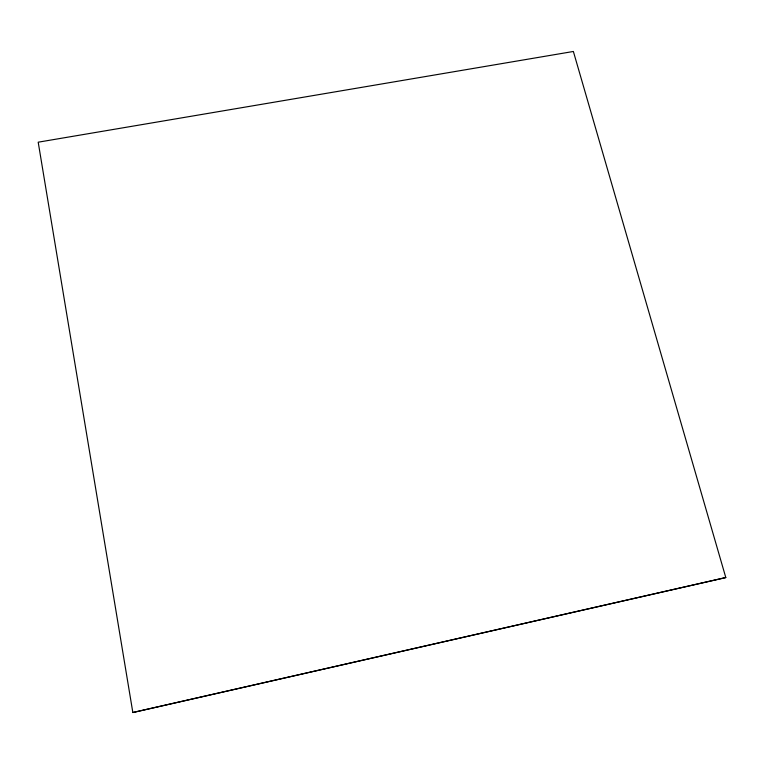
<?xml version="1.0" encoding="UTF-8"?>
<svg xmlns="http://www.w3.org/2000/svg" width="764" height="764" viewBox="0 0 764 764"><rect width="100%" height="100%" fill="white"/><g stroke="black" fill="none" stroke-linecap="round" stroke-linejoin="round"><path stroke-width="1.15" d="M725.8 577.555L132.84 712.525L38.2 142.19L573.372 51.474L725.8 577.555L132.84 712.525"/></g></svg>
